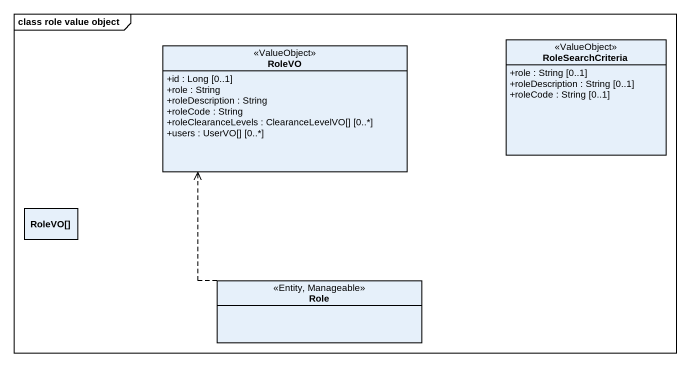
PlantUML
@startuml
mainframe class role value object
hide circle
hide empty members
skinparam classAttributeIconSize 0
class RoleVO <<ValueObject>> {
  +id : Long [0..1]
  +role : String
  +roleDescription : String
  +roleCode : String
  +roleClearanceLevels : ClearanceLevelVO[] [0..*]
  +users : UserVO[] [0..*]
}
class RoleSearchCriteria <<ValueObject>> {
  +role : String [0..1]
  +roleDescription : String [0..1]
  +roleCode : String [0..1]
}
class "RoleVO[]" as RoleVO_2
class Role <<Entity, Manageable>>
Role .up.> RoleVO
@enduml
